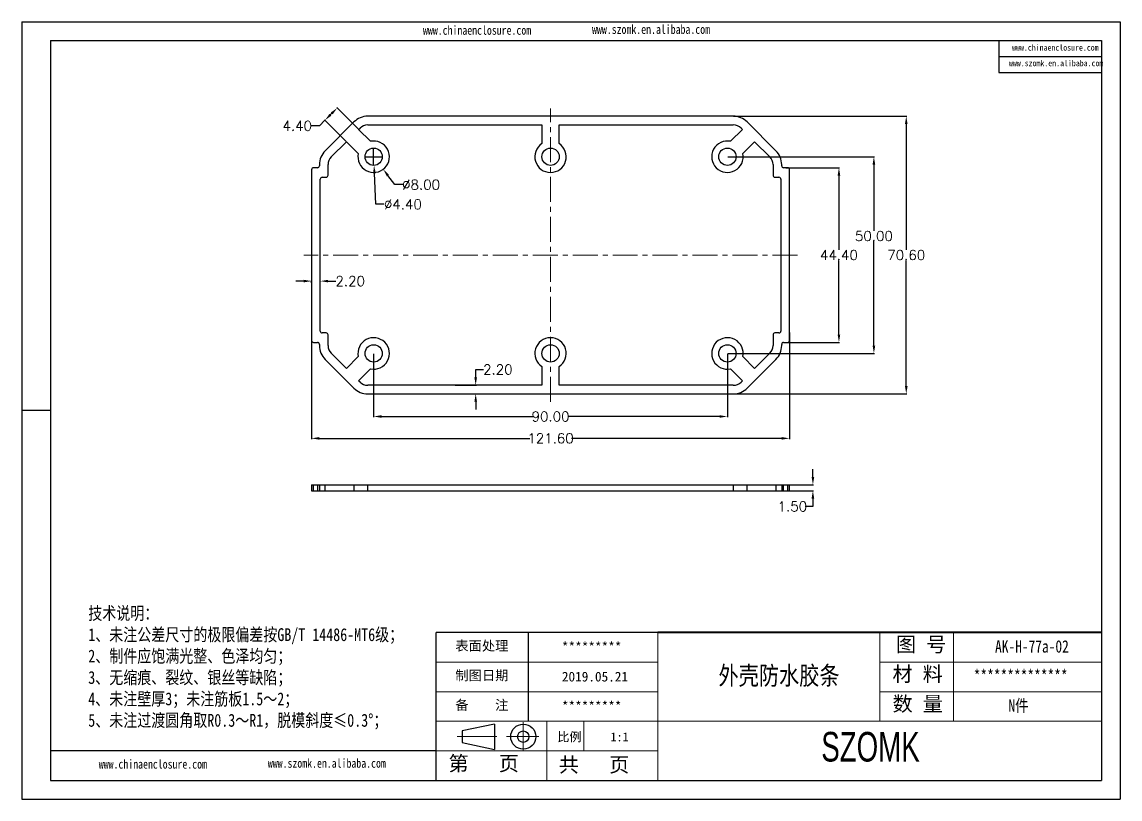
# Model space of a CAD drawing. Header units: inches. Extents: x 1153 to 4140, y 573 to 968.
# Drawn here: x 2329.5 to 2608.9, y 573 to 770.5 of the extents above; entities that cross this region are included whole.
import ezdxf

# ---------------------------------------------------------------- set-up
doc = ezdxf.new("R2010")
doc.units = ezdxf.units.IN
doc.linetypes.add('CENTER', pattern=[10.16, 6.35, -1.27, 1.27, -1.27])
doc.linetypes.add('CENTER2', pattern=[28.575, 19.05, -3.175, 3.175, -3.175])
doc.layers.add('文字', color=81, linetype='Continuous')
for name, color, linetype, lineweight in [('粗实线', 7, 'Continuous', 30), ('细实线', 3, 'Continuous', 9), ('细点划线', 2, 'CENTER2', 9)]:
    doc.layers.add(name, color=color, linetype=linetype, lineweight=lineweight)
doc.styles.get("Standard").update_dxf_attribs({"font": 'txt', "bigfont": 'gbcbig.shx'})
doc.styles.add('宋体', font='', dxfattribs={"width": 0.8, "height": 3.5})
doc.styles.add('长仿宋', font='', dxfattribs={"width": 0.7, "height": 4})
doc.styles.get('宋体').set_extended_font_data('SimSun')
doc.styles.get('长仿宋').set_extended_font_data('SimSun')
doc.dimstyles.new('2.5', dxfattribs={"dimtxt": 2.5, "dimasz": 2, "dimexe": 0.18, "dimexo": 0.0625, "dimgap": 0.09, "dimtad": 0, "dimtih": 1, "dimtoh": 1, "dimzin": 0, "dimdsep": 46, "dimtxsty": 'Standard', "dimcen": 2, "dimadec": 0, "dimazin": 0, "dimtfac": 1, "dimtofl": 0, "dimtmove": 0, "dimatfit": 3, "dimfxl": 1, "dimtolj": 1, "dimtzin": 0, "dimarcsym": 0})

# ---------------------------------------------------------------- blocks, each defined once
blk = doc.blocks.new('*D96')
at = {"color": 0, "lineweight": -2, "transparency": 16777216}
for p, q in [((2403.19, 694.03), (2403.19, 664.46)), ((2524.79, 691.51), (2524.79, 664.46)), ((2405.19, 664.64), (2458.69, 664.64)), ((2522.79, 664.64), (2469.29, 664.64))]:
    blk.add_line(p, q, dxfattribs=at)
at = {"color": 0, "transparency": 16777216}
for points in [[(2405.19, 664.97), (2405.19, 664.3), (2403.19, 664.64)], [(2522.79, 664.97), (2522.79, 664.3), (2524.79, 664.64)]]:
    blk.add_solid(points, dxfattribs=at)
at = {"layer": 'Defpoints', "color": 0, "transparency": 16777216}
for p in [(2403.19, 694.09), (2524.79, 691.57), (2403.19, 664.64)]:
    blk.add_point(p, dxfattribs=at)
at = {"color": 0, "transparency": 16777216, "insert": (2463.99, 664.64), "char_height": 2.5, "attachment_point": 5}
blk.add_mtext('\\A1;121.60', dxfattribs=at)
blk = doc.blocks.new('*D97')
at = {"color": 0, "lineweight": -2, "transparency": 16777216}
for p, q in [((2510.54, 746.53), (2554.66, 746.53)), ((2554.48, 744.53), (2554.48, 712.57)), ((2554.48, 677.93), (2554.48, 709.89)), ((2510.54, 675.93), (2554.66, 675.93))]:
    blk.add_line(p, q, dxfattribs=at)
at = {"color": 0, "transparency": 16777216}
for points in [[(2554.15, 744.53), (2554.82, 744.53), (2554.48, 746.53)], [(2554.15, 677.93), (2554.82, 677.93), (2554.48, 675.93)]]:
    blk.add_solid(points, dxfattribs=at)
at = {"layer": 'Defpoints', "color": 0, "transparency": 16777216}
for p in [(2510.47, 746.53), (2554.48, 746.53), (2510.47, 675.93)]:
    blk.add_point(p, dxfattribs=at)
at = {"color": 0, "transparency": 16777216, "insert": (2554.48, 711.23), "char_height": 2.5, "attachment_point": 5}
blk.add_mtext('\\A1;70.60', dxfattribs=at)
blk = doc.blocks.new('*D98')
at = {"color": 0, "lineweight": -2, "transparency": 16777216}
for p, q in [((2418.99, 686.16), (2418.99, 670.01)), ((2508.99, 686.16), (2508.99, 670.01)), ((2420.99, 670.19), (2459.52, 670.19)), ((2506.99, 670.19), (2468.45, 670.19))]:
    blk.add_line(p, q, dxfattribs=at)
at = {"color": 0, "transparency": 16777216}
for points in [[(2420.99, 670.53), (2420.99, 669.86), (2418.99, 670.19)], [(2506.99, 670.53), (2506.99, 669.86), (2508.99, 670.19)]]:
    blk.add_solid(points, dxfattribs=at)
at = {"layer": 'Defpoints', "color": 0, "transparency": 16777216}
for p in [(2418.99, 686.23), (2508.99, 686.23), (2508.99, 670.19)]:
    blk.add_point(p, dxfattribs=at)
at = {"color": 0, "transparency": 16777216, "insert": (2463.99, 670.19), "char_height": 2.5, "attachment_point": 5}
blk.add_mtext('\\A1;90.00', dxfattribs=at)
blk = doc.blocks.new('*D99')
at = {"color": 0, "lineweight": -2, "transparency": 16777216}
for p, q in [((2509.05, 736.23), (2546.43, 736.23)), ((2546.25, 734.23), (2546.25, 717.41)), ((2546.25, 688.23), (2546.25, 714.73)), ((2509.05, 686.23), (2546.43, 686.23))]:
    blk.add_line(p, q, dxfattribs=at)
at = {"color": 0, "transparency": 16777216}
for points in [[(2545.92, 734.23), (2546.59, 734.23), (2546.25, 736.23)], [(2545.92, 688.23), (2546.59, 688.23), (2546.25, 686.23)]]:
    blk.add_solid(points, dxfattribs=at)
at = {"layer": 'Defpoints', "color": 0, "transparency": 16777216}
for p in [(2508.99, 736.23), (2546.25, 736.23), (2508.99, 686.23)]:
    blk.add_point(p, dxfattribs=at)
at = {"color": 0, "transparency": 16777216, "insert": (2546.25, 716.07), "char_height": 2.5, "attachment_point": 5}
blk.add_mtext('\\A1;50.00', dxfattribs=at)
blk = doc.blocks.new('*D100')
at = {"color": 0, "lineweight": -2, "transparency": 16777216}
for p, q in [((2523.85, 733.43), (2537.54, 733.43)), ((2537.36, 731.43), (2537.36, 712.57)), ((2537.36, 691.03), (2537.36, 709.89)), ((2523.85, 689.03), (2537.54, 689.03))]:
    blk.add_line(p, q, dxfattribs=at)
at = {"color": 0, "transparency": 16777216}
for points in [[(2537.02, 731.43), (2537.69, 731.43), (2537.36, 733.43)], [(2537.02, 691.03), (2537.69, 691.03), (2537.36, 689.03)]]:
    blk.add_solid(points, dxfattribs=at)
at = {"layer": 'Defpoints', "color": 0, "transparency": 16777216}
for p in [(2523.79, 733.43), (2537.36, 733.43), (2523.79, 689.03)]:
    blk.add_point(p, dxfattribs=at)
at = {"color": 0, "transparency": 16777216, "insert": (2537.36, 711.23), "char_height": 2.5, "attachment_point": 5}
blk.add_mtext('\\A1;44.40', dxfattribs=at)
blk = doc.blocks.new('*D101')
at = {"color": 0, "lineweight": -2, "transparency": 16777216}
for p, q in [((2418.99, 734.23), (2418.99, 738.23)), ((2416.99, 736.23), (2420.99, 736.23)), ((2424.37, 729.13), (2422.62, 731.45)), ((2426.37, 729.13), (2424.37, 729.13))]:
    blk.add_line(p, q, dxfattribs=at)
at = {"color": 0, "transparency": 16777216}
blk.add_solid([(2422.88, 731.65), (2422.35, 731.24), (2421.41, 733.04)], dxfattribs=at)
at = {"layer": 'Defpoints', "color": 0, "transparency": 16777216}
for p in [(2416.57, 739.41), (2421.41, 733.04)]:
    blk.add_point(p, dxfattribs=at)
at = {"color": 0, "transparency": 16777216, "insert": (2431.05, 729.13), "char_height": 2.5, "attachment_point": 5}
blk.add_mtext('\\A1;∅8.00', dxfattribs=at)
blk = doc.blocks.new('*D102')
at = {"color": 0, "lineweight": -2, "transparency": 16777216}
for p, q in [((2418.99, 734.23), (2418.99, 738.23)), ((2416.99, 736.23), (2420.99, 736.23)), ((2419.55, 724.13), (2419.18, 732.03)), ((2421.55, 724.13), (2419.55, 724.13))]:
    blk.add_line(p, q, dxfattribs=at)
at = {"color": 0, "transparency": 16777216}
blk.add_solid([(2419.52, 732.05), (2418.85, 732.01), (2419.09, 734.03)], dxfattribs=at)
at = {"layer": 'Defpoints', "color": 0, "transparency": 16777216}
for p in [(2418.89, 738.42), (2419.09, 734.03)]:
    blk.add_point(p, dxfattribs=at)
at = {"color": 0, "transparency": 16777216, "insert": (2426.43, 724.13), "char_height": 2.5, "attachment_point": 5}
blk.add_mtext('\\A1;∅4.40', dxfattribs=at)
blk = doc.blocks.new('*D103')
at = {"color": 0, "lineweight": -2, "transparency": 16777216}
for p, q in [((2415.13, 743.2), (2409.58, 748.74)), ((2408.3, 747.2), (2408.01, 746.92)), ((2405.19, 744.09), (2403.19, 744.09)), ((2406.6, 745.5), (2405.19, 744.09)), ((2412.02, 740.09), (2406.47, 745.63))]:
    blk.add_line(p, q, dxfattribs=at)
at = {"color": 0, "transparency": 16777216}
for points in [[(2407.78, 747.15), (2408.25, 746.68), (2406.6, 745.5)], [(2408.06, 747.44), (2408.53, 746.96), (2409.71, 748.61)]]:
    blk.add_solid(points, dxfattribs=at)
at = {"layer": 'Defpoints', "color": 0, "transparency": 16777216}
for p in [(2406.6, 745.5), (2415.17, 743.15), (2412.06, 740.04)]:
    blk.add_point(p, dxfattribs=at)
at = {"color": 0, "transparency": 16777216, "insert": (2399.55, 744.09), "char_height": 2.5, "attachment_point": 5}
blk.add_mtext('\\A1;4.40', dxfattribs=at)
blk = doc.blocks.new('*D104')
at = {"color": 0, "lineweight": -2, "transparency": 16777216}
for p, q in [((2401.19, 704.61), (2399.19, 704.61)), ((2403.19, 704.15), (2403.19, 704.79)), ((2405.39, 704.15), (2405.39, 704.79)), ((2407.39, 704.61), (2409.39, 704.61))]:
    blk.add_line(p, q, dxfattribs=at)
at = {"color": 0, "transparency": 16777216}
for points in [[(2401.19, 704.94), (2401.19, 704.28), (2403.19, 704.61)], [(2407.39, 704.94), (2407.39, 704.28), (2405.39, 704.61)]]:
    blk.add_solid(points, dxfattribs=at)
at = {"layer": 'Defpoints', "color": 0, "transparency": 16777216}
for p in [(2403.19, 704.08), (2405.39, 704.61), (2405.39, 704.08)]:
    blk.add_point(p, dxfattribs=at)
at = {"color": 0, "transparency": 16777216, "insert": (2413.02, 704.61), "char_height": 2.5, "attachment_point": 5}
blk.add_mtext('\\A1;2.20', dxfattribs=at)
blk = doc.blocks.new('*D105')
at = {"color": 0, "lineweight": -2, "transparency": 16777216}
for p, q in [((2444.95, 680.13), (2444.95, 682.13)), ((2444.95, 682.13), (2446.95, 682.13)), ((2439.71, 678.13), (2445.13, 678.13)), ((2441.97, 675.93), (2445.13, 675.93)), ((2444.95, 673.93), (2444.95, 671.93))]:
    blk.add_line(p, q, dxfattribs=at)
at = {"color": 0, "transparency": 16777216}
for points in [[(2444.61, 680.13), (2445.28, 680.13), (2444.95, 678.13)], [(2444.61, 673.93), (2445.28, 673.93), (2444.95, 675.93)]]:
    blk.add_solid(points, dxfattribs=at)
at = {"layer": 'Defpoints', "color": 0, "transparency": 16777216}
for p in [(2439.65, 678.13), (2444.95, 678.13), (2441.91, 675.93)]:
    blk.add_point(p, dxfattribs=at)
at = {"color": 0, "transparency": 16777216, "insert": (2450.58, 682.13), "char_height": 2.5, "attachment_point": 5}
blk.add_mtext('\\A1;2.20', dxfattribs=at)
blk = doc.blocks.new('*D106')
at = {"color": 0, "lineweight": -2, "transparency": 16777216}
for p, q in [((2530.73, 654.83), (2530.73, 656.83)), ((2518.87, 652.83), (2530.91, 652.83)), ((2518.87, 651.33), (2530.91, 651.33)), ((2530.73, 649.33), (2530.73, 647.33)), ((2530.73, 647.33), (2528.73, 647.33))]:
    blk.add_line(p, q, dxfattribs=at)
at = {"color": 0, "transparency": 16777216}
for points in [[(2530.4, 654.83), (2531.07, 654.83), (2530.73, 652.83)], [(2530.4, 649.33), (2531.07, 649.33), (2530.73, 651.33)]]:
    blk.add_solid(points, dxfattribs=at)
at = {"layer": 'Defpoints', "color": 0, "transparency": 16777216}
for p in [(2518.81, 652.83), (2518.81, 651.33), (2530.73, 651.33)]:
    blk.add_point(p, dxfattribs=at)
at = {"color": 0, "transparency": 16777216, "insert": (2525.52, 647.33), "char_height": 2.5, "attachment_point": 5}
blk.add_mtext('\\A1;1.50', dxfattribs=at)

msp = doc.modelspace()

# ---------------------------------------------------------------- linework, layer by layer
for p, q in [((2329.516, 770.48), (2608.87, 770.48)), ((2329.516, 770.48), (2329.516, 572.957)), ((2608.87, 770.48), (2608.87, 572.957)), ((2336.744, 765.777), (2604.167, 765.777)), ((2336.744, 765.777), (2336.744, 577.66)), ((2578.039, 765.777), (2578.039, 757.612)), ((2604.167, 765.777), (2604.167, 577.66)), ((2578.039, 761.694), (2604.167, 761.694)), ((2578.039, 757.612), (2604.167, 757.612)), ((2336.744, 671.718), (2329.516, 671.718)), ((2329.516, 664.402), (2329.516, 572.957)), ((2491.296, 615.283), (2434.861, 615.283)), ((2434.861, 577.66), (2434.861, 615.283)), ((2458.376, 592.709), (2458.376, 615.283)), ((2434.861, 585.184), (2336.744, 585.184)), ((2336.744, 577.66), (2604.167, 577.66)), ((2329.516, 572.957), (2608.87, 572.957)), ((2329.516, 572.957), (2458.846, 572.957))]:
    msp.add_line(p, q)
at = {"color": 7, "linetype": 'Continuous'}
for p, q in [((2510.475, 746.525), (2417.502, 746.525)), ((2413.967, 745.061), (2406.653, 737.747)), ((2415.171, 743.154), (2415.522, 743.505)), ((2418.182, 740.143), (2415.171, 743.154)), ((2417.502, 744.325), (2461.789, 744.325)), ((2461.789, 744.325), (2461.789, 739.566)), ((2466.189, 739.566), (2466.189, 744.325)), ((2466.189, 744.325), (2510.475, 744.325)), ((2512.806, 743.154), (2509.795, 740.143)), ((2512.455, 743.505), (2512.806, 743.154)), ((2521.324, 737.747), (2514.01, 745.061)), ((2408.209, 736.191), (2412.06, 740.043)), ((2412.06, 740.043), (2415.071, 737.032)), ((2512.906, 737.032), (2515.917, 740.043)), ((2515.917, 740.043), (2519.768, 736.191)), ((2403.189, 732.925), (2403.189, 689.525)), ((2404.689, 733.425), (2403.689, 733.425)), ((2405.189, 734.211), (2405.189, 733.925)), ((2407.389, 731.525), (2407.389, 734.211)), ((2520.589, 734.211), (2520.589, 731.525)), ((2522.789, 733.925), (2522.789, 734.211)), ((2524.289, 733.425), (2523.289, 733.425)), ((2524.789, 689.525), (2524.789, 732.925)), ((2405.389, 691.925), (2405.389, 730.525)), ((2405.889, 731.025), (2406.889, 731.025)), ((2521.089, 731.025), (2522.089, 731.025)), ((2522.589, 730.525), (2522.589, 691.925)), ((2406.889, 691.425), (2405.889, 691.425)), ((2407.389, 688.239), (2407.389, 690.925)), ((2520.589, 690.925), (2520.589, 688.239)), ((2522.089, 691.425), (2521.089, 691.425)), ((2403.689, 689.025), (2404.689, 689.025)), ((2405.189, 688.525), (2405.189, 688.239)), ((2522.789, 688.239), (2522.789, 688.525)), ((2523.289, 689.025), (2524.289, 689.025)), ((2406.653, 684.703), (2413.967, 677.39)), ((2412.06, 682.408), (2408.209, 686.259)), ((2415.071, 685.419), (2412.06, 682.408)), ((2515.917, 682.408), (2512.906, 685.419)), ((2514.01, 677.39), (2521.324, 684.703)), ((2519.768, 686.259), (2515.917, 682.408)), ((2415.171, 679.297), (2418.182, 682.307)), ((2461.789, 682.885), (2461.789, 678.125)), ((2466.189, 678.125), (2466.189, 682.885)), ((2509.795, 682.307), (2512.806, 679.297)), ((2415.522, 678.945), (2415.171, 679.297)), ((2512.806, 679.297), (2512.455, 678.945)), ((2461.789, 678.125), (2417.502, 678.125)), ((2510.475, 678.125), (2466.189, 678.125)), ((2417.502, 675.925), (2510.475, 675.925)), ((2403.189, 652.834), (2403.189, 651.334)), ((2403.189, 652.834), (2524.789, 652.834)), ((2403.189, 651.334), (2524.789, 651.334)), ((2403.689, 651.334), (2403.689, 652.834)), ((2404.689, 652.834), (2404.689, 651.334)), ((2405.189, 652.834), (2405.189, 651.334)), ((2406.653, 651.334), (2406.653, 652.834)), ((2413.967, 652.834), (2413.967, 651.334)), ((2417.502, 651.334), (2417.502, 652.834)), ((2510.475, 652.834), (2510.475, 651.334)), ((2514.01, 651.334), (2514.01, 652.834)), ((2521.324, 652.834), (2521.324, 651.334)), ((2522.789, 652.834), (2522.789, 651.334)), ((2523.289, 651.334), (2523.289, 652.834)), ((2524.289, 652.834), (2524.289, 651.334)), ((2524.789, 651.334), (2524.789, 652.834))]:
    msp.add_line(p, q, dxfattribs=at)
at = {"color": 1, "linetype": 'CENTER', "lineweight": 0}
for p, q in [((2463.989, 673.925), (2463.989, 748.525)), ((2526.789, 711.225), (2401.189, 711.225))]:
    msp.add_line(p, q, dxfattribs=at)
at = {"color": 7, "linetype": 'Continuous'}
for centre in [(2418.989, 736.225), (2463.989, 736.225), (2508.989, 736.225), (2418.989, 686.225), (2463.989, 686.225), (2508.989, 686.225)]:
    msp.add_circle(centre, 2.2, dxfattribs=at)
for centre, radius, start, end in [((2417.502, 741.525), 5, 90, 135), ((2510.475, 741.525), 5, 45, 90), ((2417.502, 741.525), 2.8, 90, 135), ((2510.475, 741.525), 2.8, 45, 90), ((2410.189, 734.211), 5, 135, 180), ((2418.989, 736.225), 4, 168.36701, 101.63299), ((2463.989, 736.225), 4, 123.36701, 56.63299), ((2508.989, 736.225), 4, 78.36701, 11.63299), ((2517.789, 734.211), 5, 0, 45), ((2410.189, 734.211), 2.8, 135, 180), ((2517.789, 734.211), 2.8, 0, 45), ((2403.689, 732.925), 0.5, 90, 180), ((2404.689, 733.925), 0.5, 270, 0), ((2523.289, 733.925), 0.5, 180, 270), ((2524.289, 732.925), 0.5, 0, 90), ((2405.889, 730.525), 0.5, 90, 180), ((2406.889, 731.525), 0.5, 270, 0), ((2521.089, 731.525), 0.5, 180, 270), ((2522.089, 730.525), 0.5, 0, 90), ((2405.889, 691.925), 0.5, 180, 270), ((2406.889, 690.925), 0.5, 0, 90), ((2418.989, 686.225), 4, 258.36701, 191.63299), ((2463.989, 686.225), 4, 303.36701, 236.63299), ((2508.989, 686.225), 4, 348.36701, 281.63299), ((2521.089, 690.925), 0.5, 90, 180), ((2522.089, 691.925), 0.5, 270, 0), ((2403.689, 689.525), 0.5, 180, 270), ((2404.689, 688.525), 0.5, 0, 90), ((2410.189, 688.239), 5, 180, 225), ((2410.189, 688.239), 2.8, 180, 225), ((2517.789, 688.239), 2.8, 315, 0), ((2517.789, 688.239), 5, 315, 0), ((2523.289, 688.525), 0.5, 90, 180), ((2524.289, 689.525), 0.5, 270, 0), ((2417.502, 680.925), 2.8, 225, 270), ((2510.475, 680.925), 2.8, 270, 315), ((2417.502, 680.925), 5, 225, 270), ((2510.475, 680.925), 5, 270, 315)]:
    msp.add_arc(centre, radius, start, end, dxfattribs=at)
at = {"layer": '粗实线', "color": 7, "lineweight": 40}
msp.add_line((2604.167, 615.283), (2491.296, 615.283), dxfattribs=at)
at = {"layer": '粗实线', "color": 7}
for p, q in [((2449.733, 592.005), (2441.511, 590.262)), ((2441.511, 590.262), (2441.511, 587.355)), ((2449.733, 592.005), (2449.733, 585.561)), ((2441.511, 587.355), (2449.733, 585.561))]:
    msp.add_line(p, q, dxfattribs=at)
for radius in [3.196, 1.454]:
    msp.add_circle((2457.05, 588.808), radius, dxfattribs=at)
at = {"layer": '细实线', "color": 7}
for p, q in [((2491.296, 615.283), (2491.296, 577.66)), ((2547.732, 615.283), (2547.732, 592.709)), ((2566.543, 615.283), (2566.543, 592.867)), ((2491.296, 607.758), (2434.861, 607.758)), ((2604.167, 607.758), (2547.732, 607.758)), ((2491.296, 600.234), (2434.861, 600.234)), ((2604.167, 600.234), (2547.732, 600.234)), ((2604.167, 592.709), (2434.861, 592.709)), ((2463.079, 592.709), (2463.079, 577.66)), ((2472.485, 592.709), (2472.485, 585.184)), ((2491.296, 585.184), (2434.861, 585.184))]:
    msp.add_line(p, q, dxfattribs=at)
at = {"layer": '细点划线', "color": 7}
for p, q in [((2457.05, 592.488), (2457.05, 585.184)), ((2440.2, 588.808), (2450.363, 588.808)), ((2452.775, 588.808), (2461.037, 588.808))]:
    msp.add_line(p, q, dxfattribs=at)

# ---------------------------------------------------------------- texts
at = {"char_height": 2.47462, "width": 1406.44997, "attachment_point": 1}
for s, insert in [('{\\fSimHei|b0|i0|c134|p49;表面处理}', (2439.769, 613.148)), ('{\\fSimHei|b0|i0|c134|p49;*********}', (2466.872, 612.829)), ('{\\fSimHei|b0|i0|c134|p49;制图日期}', (2439.769, 605.623)), ('{\\fSimHei|b0|i0|c134|p49;2019.\\fSimHei|b0|i0|c0|p49;0\\fSimHei|b0|i0|c134|p49;5.21}', (2466.872, 605.305)), ('{\\fSimHei|b0|i0|c134|p49;备    注}', (2439.769, 598.098)), ('{\\fSimHei|b0|i0|c134|p49;*********}', (2466.872, 597.78))]:
    msp.add_mtext(s, dxfattribs=dict(at, insert=insert))
at = {"layer": '文字', "color": 0, "attachment_point": 1, "style": '宋体'}
for s, insert, char_height, width in [('www.chinaenclosure.com', (2431.538, 769.532), 2.29921, 40.39487), ('www.szomk.en.alibaba.com', (2474.543, 769.759), 2.29921, 40.39487), ('www.chinaenclosure.com', (2581.405, 764.743), 1.53281, 26.92992), ('www.szomk.en.alibaba.com', (2580.604, 760.773), 1.53281, 26.92992), ('{\\H1.111x;技术说明：\\P1、未注公差尺寸的极限偏差按GB/T 14486-MT6级；\\P2、制件应饱满光整、色泽均匀；\\P3、无缩痕、裂纹、银丝等缺陷；\\P4、未注壁厚3；未注筋板1.5～2；\\P5、未注过渡圆角取R0.3～R1，脱模斜度≤0.3%%D；}', (2346.382, 621.821), 2.93933, 125.50931), ('{\\H1.111x;AK-H-77a-02}', (2577.071, 613.317), 2.82175, 32.62266), ('外壳防水胶条', (2506.727, 606.703), 4.7029, 60.1252), ('{\\H1.111x;**************}', (2571.644, 605.793), 2.82175, 32.62266), ('{\\H1.111x;N件}', (2580.485, 598.268), 2.82175, 32.62266), ('www.chinaenclosure.com', (2349.055, 582.982), 2.29921, 40.39487), ('www.szomk.en.alibaba.com', (2392.06, 583.21), 2.29921, 40.39487)]:
    msp.add_mtext(s, dxfattribs=dict(at, insert=insert, char_height=char_height, width=width))
at = {"layer": '粗实线', "insert": (2532.865, 590.015), "char_height": 7.52468, "width": 84.38184, "attachment_point": 1, "style": '长仿宋'}
msp.add_mtext('{\\fSTXinwei|b0|i0|c134|p2;SZOMK}', dxfattribs=at)
at = {"layer": '细实线', "color": 7, "attachment_point": 1}
for s, insert, char_height, width in [('{\\fSimSun|b0|i0|c134|p54;图 号}', (2551.869, 614.141), 3.76234, 18.8117), ('{\\fSimSun|b0|i0|c134|p54;材 料   }', (2550.977, 606.616), 3.76234, 18.8117), ('{\\fSimSun|b0|i0|c134|p54;数 量}', (2550.995, 599.054), 3.76234, 16.99873), ('{\\fSimSun|b0|i0|c134|p54;比例}', (2465.712, 589.859), 2.2574, 9.9093), ('{\\fSimSun|b0|i0|c134|p54;1:1}', (2479.233, 589.859), 2.2574, 9.9093), ('{\\fSimSun|b0|i0|c134|p54;第   页}', (2438.027, 583.891), 3.76234, 28.21755), ('{\\fSimSun|b0|i0|c134|p54; 共   页}', (2463.539, 583.571), 3.76234, 28.21755)]:
    msp.add_mtext(s, dxfattribs=dict(at, insert=insert, char_height=char_height, width=width))

# ---------------------------------------------------------------- dimensions: what is measured, and where the dimension line sits
dim = msp.add_aligned_dim(p1=(2415.171, 743.154), p2=(2412.06, 740.043), distance=-7.721, dimstyle='2.5')
dim.commit()
dim.dimension.update_dxf_attribs({"geometry": '*D103', "text_midpoint": (2399.554, 744.088)})
for base, p1, p2, picture, middle in [((2554.483, 746.525), (2510.475, 675.925), (2510.475, 746.525), '*D97', (2554.483, 711.225)), ((2546.252, 736.225), (2508.989, 686.225), (2508.989, 736.225), '*D99', (2546.252, 716.069))]:
    dim = msp.add_linear_dim(base=base, p1=p1, p2=p2, angle=90, dimstyle='2.5')
    dim.commit()
    dim.dimension.update_dxf_attribs({"geometry": picture, "text_midpoint": middle, "dimtype": 160})
for p1, p2, picture, middle in [((2416.571, 739.412), (2421.407, 733.039), '*D101', (2431.046, 729.129)), ((2418.887, 738.423), (2419.09, 734.028), '*D102', (2426.428, 724.126))]:
    dim = msp.add_diameter_dim_2p(p1=p1, p2=p2, dimstyle='2.5')
    dim.commit()
    dim.dimension.update_dxf_attribs({"geometry": picture, "text_midpoint": middle, "dimtype": 163})
for base, p1, p2, picture, middle in [((2537.355, 733.425), (2523.789, 689.025), (2523.789, 733.425), '*D100', (2537.355, 711.225)), ((2444.948, 678.125), (2441.912, 675.925), (2439.645, 678.125), '*D105', (2450.58, 682.125)), ((2530.733, 651.334), (2518.808, 652.834), (2518.808, 651.334), '*D106', (2525.518, 647.334))]:
    dim = msp.add_linear_dim(base=base, p1=p1, p2=p2, angle=90, dimstyle='2.5')
    dim.commit()
    dim.dimension.update_dxf_attribs({"geometry": picture, "text_midpoint": middle})
dim = msp.add_linear_dim(base=(2405.389, 704.612), p1=(2403.189, 704.085), p2=(2405.389, 704.085), dimstyle='2.5')
dim.commit()
dim.dimension.update_dxf_attribs({"geometry": '*D104', "text_midpoint": (2413.02, 704.612)})
for base, p1, p2, picture, middle in [((2403.189, 664.638), (2524.789, 691.569), (2403.189, 694.088), '*D96', (2463.989, 664.638)), ((2508.989, 670.194), (2418.989, 686.225), (2508.989, 686.225), '*D98', (2463.989, 670.194))]:
    dim = msp.add_linear_dim(base=base, p1=p1, p2=p2, dimstyle='2.5')
    dim.commit()
    dim.dimension.update_dxf_attribs({"geometry": picture, "text_midpoint": middle, "dimtype": 160})

doc.saveas('drawing.dxf')
